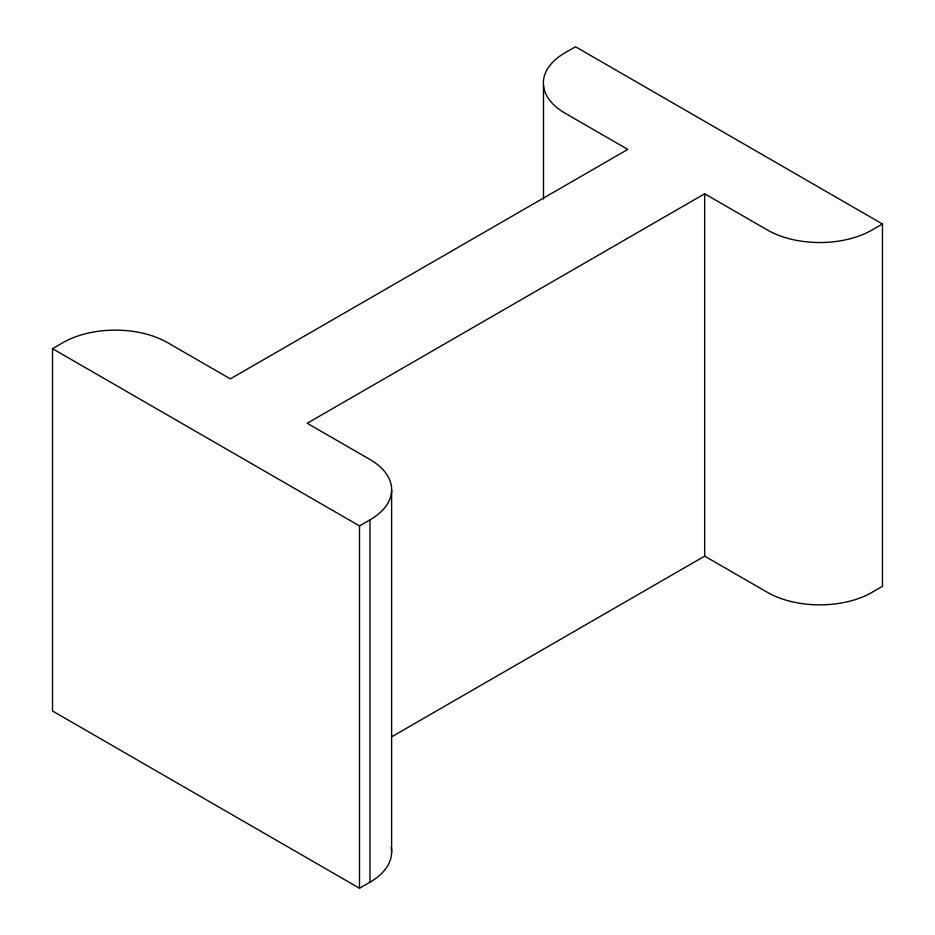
<?xml version="1.0" encoding="UTF-8"?>
<svg xmlns="http://www.w3.org/2000/svg" width="935" height="935" viewBox="0 0 935 935"><rect width="100%" height="100%" fill="white"/><g stroke="black" fill="none" stroke-linecap="round" stroke-linejoin="round"><path stroke-width="1.4" d="M391.157 847.239A73.959 42.694 0 0 1 369.968 882.208L359.507 888.25L52.524 711.009L52.524 348.685L62.984 342.642A73.959 42.694 0 0 1 167.575 342.642L230.337 378.874L627.794 149.413L565.032 113.17A73.959 42.694 0 0 1 565.032 52.792L575.492 46.75L882.476 223.991L882.476 586.315L872.016 592.358A73.959 42.694 0 0 1 767.425 592.358L704.663 556.126L391.753 736.78M882.476 223.991L872.016 230.022A73.959 42.694 0 0 1 767.425 230.022L704.663 193.79L307.206 423.263L369.968 459.494A73.959 42.694 0 0 1 369.968 519.883L369.968 882.208M52.524 348.685L359.507 525.926L369.968 519.883M704.663 193.79L704.663 556.126M543.492 85.412L543.492 198.991M391.625 489.905L391.625 852.229M359.507 525.926L359.507 888.25"/></g></svg>
